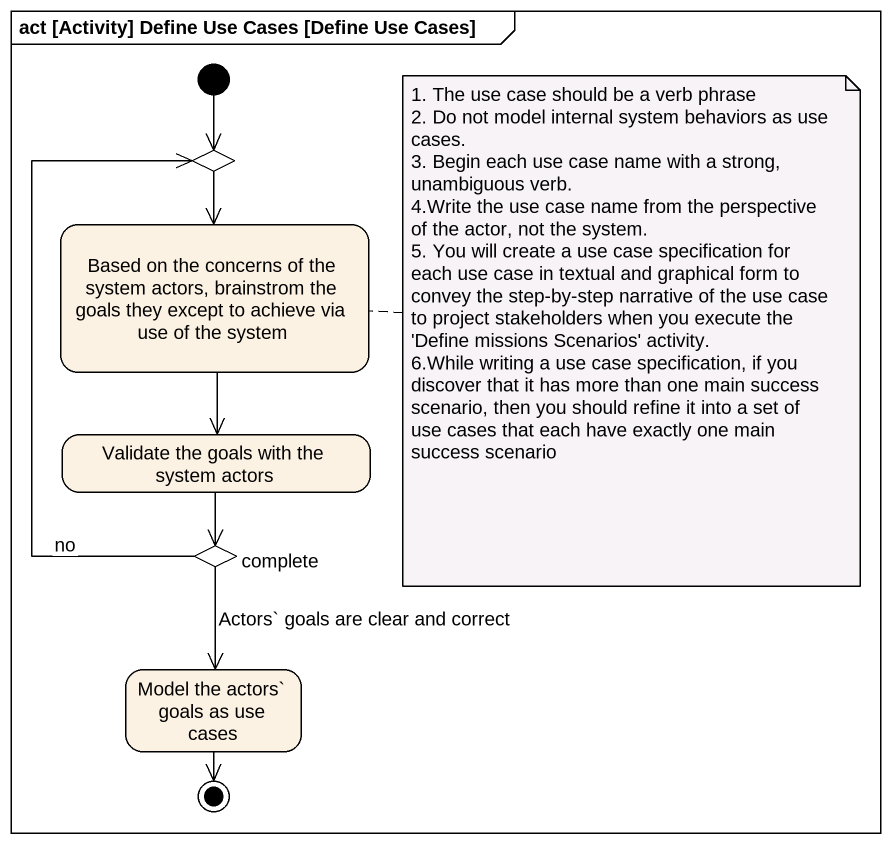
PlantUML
@startuml
mainframe act [Activity] Define Use Cases [Define Use Cases]
hide empty description
state choice1 <<choice>>
state "Based on the concerns of the system actors, brainstrom the goals they except to achieve via use of the system" as Based_on_the_concerns_of
state "Validate the goals with the system actors" as Validate_the_goals_with_the
state complete <<choice>>
state "Model the actors` goals as use cases" as Model_the_actors_goals_as
[*] --> choice1
choice1 --> Based_on_the_concerns_of
Based_on_the_concerns_of --> Validate_the_goals_with_the
Validate_the_goals_with_the --> complete
complete -up-> choice1 : no
complete --> Model_the_actors_goals_as : Actors` goals are clear and correct
Model_the_actors_goals_as --> [*]
note right of Based_on_the_concerns_of
  1. The use case should be a verb phrase
  2. Do not model internal system behaviors as use cases.
  3. Begin each use case name with a strong, unambiguous verb.
  4.Write the use case name from the perspective of the actor, not the system.
  5. You will create a use case specification for each use case in textual and graphical form to convey the step-by-step narrative of the use case to project stakeholders when you execute the 'Define missions Scenarios' activity.
  6.While writing a use case specification, if you discover that it has more than one main success scenario, then you should refine it into a set of use cases that each have exactly one main success scenario
end note
@enduml
